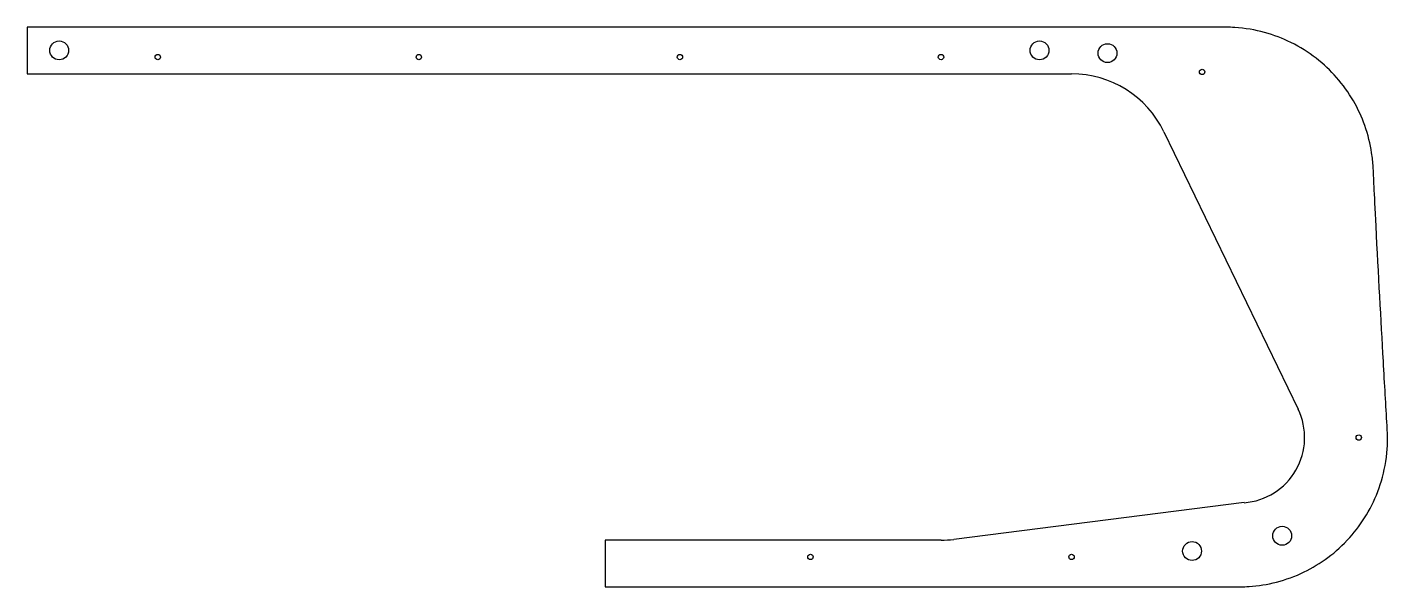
# Model space of a CAD drawing. Header units: millimetres. Extents: x -280 to 450, y -150 to 150.
import ezdxf

# ---------------------------------------------------------------- set-up
doc = ezdxf.new("R2010")
doc.units = ezdxf.units.MM
doc.layers.get('0').update_dxf_attribs({"linetype": 'CONTINUOUS'})

msp = doc.modelspace()

# ---------------------------------------------------------------- linework, layer by layer
for p, q in [((362.5, 150), (-280, 150)), ((-280, 150), (-280, 125)), ((-280, 125), (280, 125)), ((329.5, 93.97), (401.5, -54.75)), ((372.61, -104.9), (216.89, -124.57)), ((30, -125), (30, -150)), ((210, -125), (30, -125)), ((30, -150), (370, -150))]:
    msp.add_line(p, q)
for centre, radius in [((-262.84, 137.59), 5.06), ((262.84, 137.59), 5.06), ((299.27, 136.1), 5.06), ((-210, 134), 1.45), ((-70, 134), 1.45), ((70, 134), 1.45), ((210, 134), 1.45), ((350, 126.02), 1.45), ((434, -70), 1.45), ((392.96, -122.65), 5.06), ((344.63, -130.83), 5.06), ((140, -134), 1.45), ((280, -134), 1.45)]:
    msp.add_circle(centre, radius)
for centre, radius, start, end in [((280, 70), 55, 25.83341, 90), ((370, -70), 35, -85.72626, 25.83341), ((210, -70), 55, 270, 277.1972)]:
    msp.add_arc(centre, radius, start, end)
for points, knots in [([(441.79, 74.03), (441.77, 74.48), (441.75, 74.87), (441.58, 77.56), (441.33, 80.06), (440.19, 87.38), (439.01, 92.27), (434.04, 106.19), (429.15, 115.02), (415.65, 130.36), (407.57, 136.9), (388.84, 146.15), (378.72, 149.14), (365.71, 149.96), (364.85, 150), (362.5, 150)], [-336.108751, -336.108751, -336.108751, -336.108751, -335.274118, -335.274118, -329.437834, -329.437834, -319.304902, -319.304902, -301.710003, -301.710003, -285.947501, -285.947501, -272.029552, -272.029552, -269.833703, -269.833703, -269.833703, -269.833703]), ([(449.29, -65.97), (449.25, -65.2), (449.2, -64.45), (448.53, -52.62), (447.9, -41.6), (445.95, -6.92), (444.6, 17.47), (442.31, 62.52), (441.96, 70.39), (441.79, 74.03)], [-357.059608, -357.059608, -357.059608, -357.059608, -356.732761, -356.732761, -351.680459, -351.680459, -342.752944, -342.752944, -336.108751, -336.108751, -336.108751, -336.108751]), ([(370, -150), (372.32, -150), (373.5, -149.94), (384.87, -149.19), (394.92, -146.8), (413.46, -137.79), (421.88, -131.77), (435.7, -116.31), (441.25, -107.45), (444.93, -96.96), (446.66, -92.03), (448.04, -86.56), (449.57, -74.35), (449.51, -69.76), (449.29, -65.97)], [-12.201529, -12.201529, -12.201529, -12.201529, -11.40228, -11.40228, -7.106659, -7.106659, -3.33344, -3.33344, 0, 0, 0, 1.569431, 1.569431, 3.161994, 3.161994, 3.161994, 3.161994])]:
    msp.add_open_spline(points, degree=3, knots=knots)

doc.saveas('drawing.dxf')
